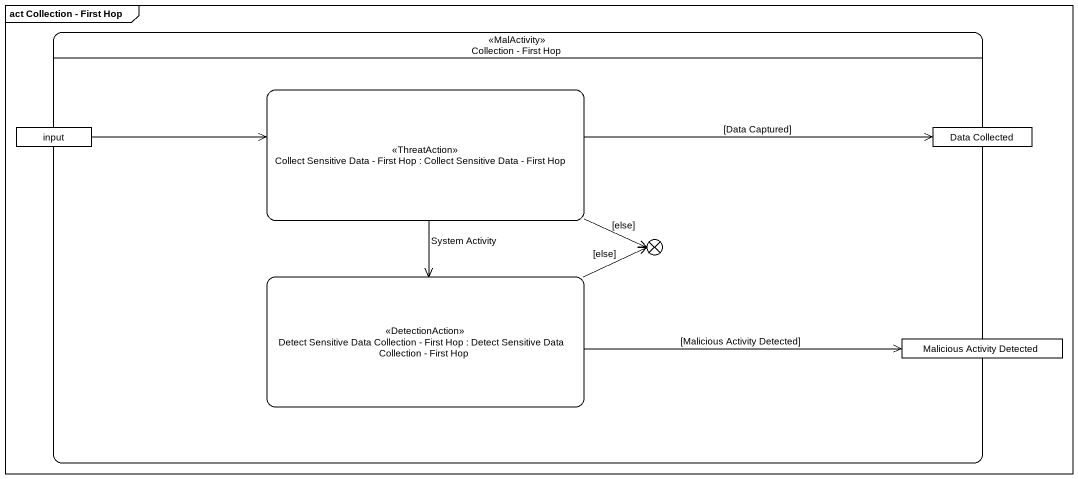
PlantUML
@startuml
mainframe act Collection - First Hop
hide empty description
state "Collection - First Hop" as Collection_First_Hop <<MalActivity>> {
  state input <<object>>
  state "Collect Sensitive Data - First Hop : Collect Sensitive Data - First Hop" as Collect_Sensitive_Data <<ThreatAction>>
  state "Data Collected" as Data_Collected <<object>>
  state flowfinal1 <<end>>
  state "Detect Sensitive Data Collection - First Hop : Detect Sensitive Data Collection - First Hop" as Detect_Sensitive_Data <<DetectionAction>>
  state "Malicious Activity Detected" as Malicious_Activity_Detected <<object>>
}
input -right-> Collect_Sensitive_Data
Collect_Sensitive_Data -right-> Data_Collected : [Data Captured]
Collect_Sensitive_Data -right-> flowfinal1 : [else]
Collect_Sensitive_Data --> Detect_Sensitive_Data : System Activity
Detect_Sensitive_Data -right-> flowfinal1 : [else]
Detect_Sensitive_Data -right-> Malicious_Activity_Detected : [Malicious Activity Detected]
@enduml
